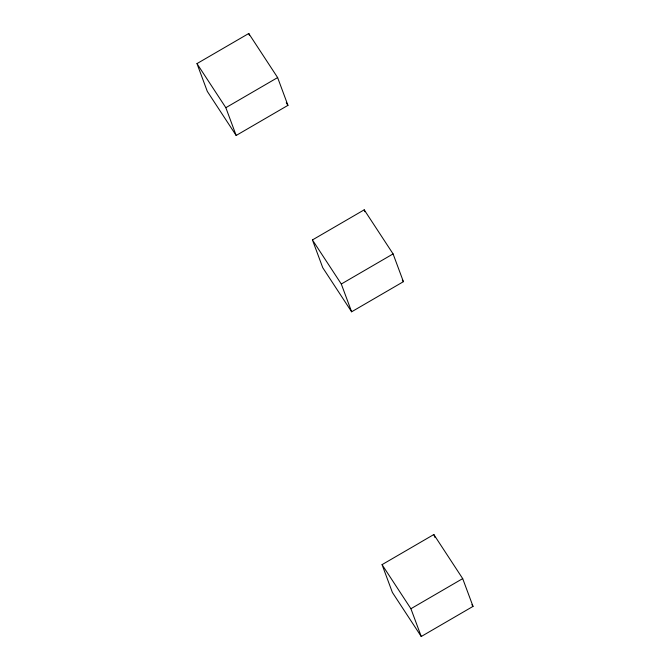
<?xml version="1.0" encoding="UTF-8"?>
<svg xmlns="http://www.w3.org/2000/svg" width="670" height="670" viewBox="0 0 670 670"><rect width="100%" height="100%" fill="white"/><g stroke="black" fill="none" stroke-linecap="round" stroke-linejoin="round"><path stroke-width="1" d="M196.972 63.608L248.754 33.5L277.623 77.578L287.949 105.358L236.167 135.466L207.306 91.388L196.972 63.608L225.84 107.694L236.167 135.466M225.84 107.694L277.623 77.578M312.429 239.935L364.212 209.827L393.081 253.905L403.407 281.676L351.624 311.793L322.756 267.707L312.429 239.935L341.298 284.013L351.624 311.793M341.298 284.013L393.081 253.905M382.051 564.643L433.833 534.534L462.694 578.612L473.028 606.392L421.246 636.5L392.377 592.422L382.051 564.643L410.911 608.729L421.246 636.5M410.911 608.729L462.694 578.612M286.249 102.761L287.949 105.358M402.276 279.951L403.407 281.676M471.898 604.658L473.028 606.392M364.212 209.827L364.924 211.737M248.754 33.5L249.466 35.418M433.833 534.534L434.905 537.407"/></g></svg>
